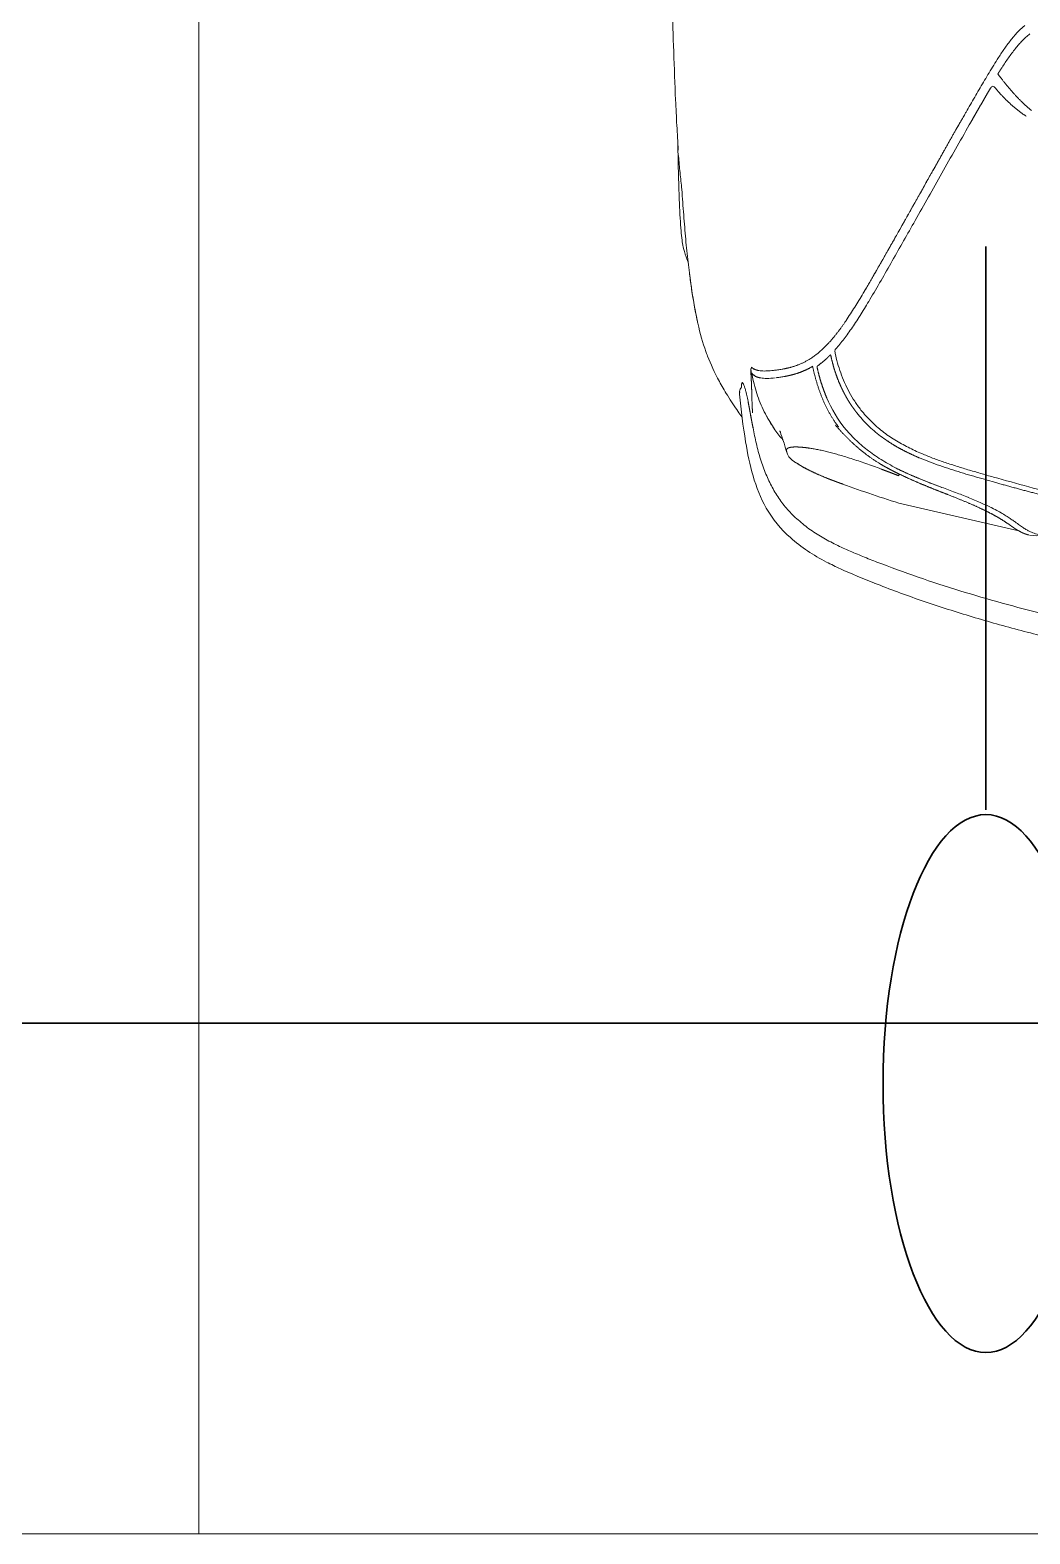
# Model space of a CAD drawing. Extents: x -2012 to 34975, y -1043 to 8321.
# Drawn here: x 32048 to 32130.5, y 362.5 to 486.6 of the extents above; entities that cross this region are included whole.
import ezdxf
from ezdxf.xclip import XClip

# ---------------------------------------------------------------- set-up
doc = ezdxf.new("R2010")
doc.units = 0
doc.header["$LTSCALE"] = 25
doc.header["$XCLIPFRAME"] = 0
doc.layers.get('0').update_dxf_attribs({"color": 9, "lineweight": 9})
for name, color, linetype, lineweight in [('04', 9, 'Continuous', 9), ('06D', 9, 'Continuous', 9), ('E-KABLO', 7, 'Continuous', 30), ('E-LİNYE', 7, 'Continuous', 30)]:
    doc.layers.add(name, color=color, linetype=linetype, lineweight=lineweight)

# ---------------------------------------------------------------- blocks, each defined once
blk = doc.blocks.new('p-araba-polo')
for p, q in [((3.7514, -0.624), (3.7743, -0.5251)), ((3.7299, -0.546), (3.7299, -0.546)), ((3.4392, -0.5659), (3.4392, -0.5659)), ((3.6419, -0.7275), (3.6419, -0.7275)), ((3.4804, -0.8048), (3.4804, -0.8048))]:
    blk.add_line(p, q)
at = {"flags": 128}
for points in [[(3.7308, -0.6835), (3.732, -0.6804), (3.7332, -0.6772), (3.7345, -0.6739)], [(3.6558, -0.7538), (3.6563, -0.7542), (3.6566, -0.7545), (3.6574, -0.7549)], [(3.6574, -0.7549), (3.6583, -0.7553), (3.6593, -0.7556), (3.6605, -0.7556)]]:
    blk.add_lwpolyline(points, dxfattribs=at)
for points, degree, knots in [([(3.8968, 0), (3.8968, -0.0121), (3.8967, -0.0363), (3.8959, -0.0725), (3.8947, -0.1088), (3.893, -0.145), (3.8908, -0.1812), (3.888, -0.2174), (3.8847, -0.2535), (3.8808, -0.2896), (3.8764, -0.3256), (3.8712, -0.3615), (3.8654, -0.3973), (3.8588, -0.4329), (3.8515, -0.4685), (3.8433, -0.5038), (3.8341, -0.5389), (3.824, -0.5737), (3.8128, -0.6082), (3.8043, -0.6309), (3.8001, -0.6422)], 3, [0, 0, 0, 0, 0.055558, 0.111113, 0.166668, 0.222224, 0.277781, 0.333337, 0.388894, 0.44445, 0.500005, 0.55556, 0.611116, 0.666671, 0.722227, 0.777783, 0.833339, 0.888892, 0.944445, 1, 1, 1, 1]), ([(3.8174, -0.6444), (3.8199, -0.638), (3.8249, -0.6251), (3.8318, -0.6056), (3.8384, -0.5859), (3.8446, -0.566), (3.8505, -0.5459), (3.856, -0.5257), (3.8613, -0.5053), (3.8662, -0.4849), (3.8708, -0.4643), (3.8752, -0.4435), (3.8792, -0.4228), (3.883, -0.4019), (3.8866, -0.3809), (3.8899, -0.3599), (3.893, -0.3389), (3.8958, -0.3178), (3.8985, -0.2966), (3.9009, -0.2755), (3.9031, -0.2543), (3.9051, -0.2331), (3.9069, -0.2119), (3.9086, -0.1907), (3.91, -0.1695), (3.9113, -0.1483), (3.9123, -0.1271), (3.9133, -0.1059), (3.914, -0.0847), (3.9146, -0.0635), (3.915, -0.0423), (3.9152, -0.0212), (3.9153, -0.007), (3.9153, 0)], 3, [0, 0, 0, 0, 0.031503, 0.063111, 0.094824, 0.126637, 0.158547, 0.190546, 0.222628, 0.254786, 0.287011, 0.319297, 0.351636, 0.384021, 0.416445, 0.448899, 0.481372, 0.513858, 0.546357, 0.578861, 0.611362, 0.643854, 0.676332, 0.708795, 0.741239, 0.773662, 0.806063, 0.838441, 0.870794, 0.903125, 0.935433, 0.967723, 1, 1, 1, 1]), ([(3.7299, -0.546), (3.7326, -0.5363), (3.7381, -0.5169), (3.7456, -0.4876), (3.7529, -0.4583), (3.7597, -0.4288), (3.7661, -0.3992), (3.7721, -0.3696), (3.7777, -0.3398), (3.7828, -0.31), (3.7875, -0.2801), (3.7918, -0.2501), (3.7957, -0.2201), (3.7992, -0.19), (3.8022, -0.1598), (3.8038, -0.1397), (3.8047, -0.1296)], 3, [0, 0, 0, 0, 0.071461, 0.142913, 0.214376, 0.285822, 0.357282, 0.428734, 0.500167, 0.571583, 0.64299, 0.714393, 0.785796, 0.857198, 0.928599, 1, 1, 1, 1]), ([(3.7735, -0.5185), (3.774, -0.5176), (3.7749, -0.5159), (3.7763, -0.5127), (3.777, -0.5104), (3.7773, -0.5088)], 3, [0, 0, 0, 0, 0.253002, 0.505984, 1, 1, 1, 1]), ([(3.3572, -0.5202), (3.3577, -0.5208), (3.3587, -0.522), (3.3608, -0.5242), (3.3635, -0.5269), (3.367, -0.5299), (3.3705, -0.5327), (3.3741, -0.5354), (3.379, -0.5388), (3.3828, -0.5413), (3.3853, -0.5429)], 3, [0, 0, 0, 0, 0.060335, 0.124578, 0.249278, 0.374233, 0.499321, 0.624409, 0.749543, 1, 1, 1, 1]), ([(3.3918, -0.5389), (3.3904, -0.5381), (3.3878, -0.5363), (3.3839, -0.5336), (3.38, -0.5308), (3.3763, -0.528), (3.3729, -0.5252), (3.3698, -0.5223), (3.3668, -0.5193), (3.365, -0.517), (3.3641, -0.5159)], 3, [0, 0, 0, 0, 0.135189, 0.270177, 0.404927, 0.539624, 0.654876, 0.770059, 0.885089, 1, 1, 1, 1]), ([(3.4273, -0.5145), (3.4262, -0.5159), (3.4239, -0.5188), (3.4208, -0.522), (3.4183, -0.5245), (3.4164, -0.5263), (3.4145, -0.5281), (3.4126, -0.5298), (3.4107, -0.5315), (3.4088, -0.5331), (3.4068, -0.5347), (3.4049, -0.5363), (3.403, -0.5378), (3.4015, -0.539), (3.4005, -0.5397), (3.4, -0.5401), (3.3996, -0.5405), (3.3991, -0.5408), (3.3986, -0.5412), (3.3981, -0.5416), (3.3976, -0.542), (3.3973, -0.5422), (3.3971, -0.5423)], 3, [0, 0, 0, 0, 0.127806, 0.254933, 0.318226, 0.381331, 0.444235, 0.506923, 0.569381, 0.631599, 0.69357, 0.755292, 0.816773, 0.878031, 0.893313, 0.908584, 0.923844, 0.939093, 0.954332, 0.969563, 0.984785, 1, 1, 1, 1]), ([(3.7735, -0.5185), (3.773, -0.5194), (3.7719, -0.5212), (3.7697, -0.5243), (3.7679, -0.5268), (3.767, -0.5281)], 3, [0, 0, 0, 0, 0.333348, 0.666684, 1, 1, 1, 1]), ([(3.767, -0.5281), (3.7664, -0.5289), (3.7652, -0.5307), (3.763, -0.5338), (3.7607, -0.5375), (3.7581, -0.5419), (3.7563, -0.5454), (3.7554, -0.5472)], 3, [0, 0, 0, 0, 0.200624, 0.400934, 0.600937, 0.800584, 1, 1, 1, 1]), ([(3.3853, -0.5429), (3.3873, -0.5442), (3.3915, -0.5467), (3.3997, -0.5518), (3.4101, -0.5579), (3.4204, -0.5638), (3.4274, -0.5679), (3.4315, -0.5702), (3.4335, -0.5714), (3.4347, -0.5721)], 3, [0, 0, 0, 0, 0.124906, 0.24985, 0.49985, 0.749925, 0.874966, 0.92498, 1, 1, 1, 1]), ([(3.403, -0.5378), (3.403, -0.5378), (3.403, -0.5378), (3.403, -0.5378), (3.403, -0.5378), (3.403, -0.5378), (3.403, -0.5378)], 3, [0, 0, 0, 0, 1, 1, 1, 1, 1, 1, 1]), ([(3.403, -0.5378), (3.403, -0.5378), (3.403, -0.5378), (3.403, -0.5378), (3.403, -0.5378), (3.403, -0.5378), (3.403, -0.5378), (3.403, -0.5378), (3.403, -0.5378), (3.403, -0.5378), (3.403, -0.5378), (3.403, -0.5378), (3.403, -0.5378), (3.403, -0.5378), (3.403, -0.5378)], 7, [0, 0, 0, 0, 0, 0, 0, 0, 1, 1, 1, 1, 1, 1, 1, 1, 1, 1, 1, 1, 1, 1, 1]), ([(3.4092, -0.5441), (3.4087, -0.5445), (3.4078, -0.5452), (3.4071, -0.5465), (3.4076, -0.5476), (3.4085, -0.5481), (3.4089, -0.5484)], 3, [0, 0, 0, 0, 0.263807, 0.500052, 0.736261, 1, 1, 1, 1]), ([(3.7106, -0.6052), (3.7118, -0.6022), (3.7143, -0.5961), (3.7176, -0.5868), (3.7208, -0.5771), (3.7239, -0.567), (3.7269, -0.5566), (3.7289, -0.5496), (3.7299, -0.546)], 3, [0, 0, 0, 0, 0.155616, 0.31525, 0.479141, 0.64759, 0.821014, 1, 1, 1, 1]), ([(3.4089, -0.5484), (3.414, -0.5514), (3.4241, -0.5573), (3.4341, -0.563), (3.4392, -0.5659)], 3, [0, 0, 0, 0, 0.499997, 1, 1, 1, 1]), ([(3.7141, -0.6071), (3.7152, -0.6043), (3.7175, -0.5987), (3.7205, -0.5902), (3.7234, -0.5816), (3.7261, -0.573), (3.7287, -0.5643), (3.7312, -0.5556), (3.7328, -0.5498), (3.7337, -0.5469)], 3, [0, 0, 0, 0, 0.14264, 0.285361, 0.428172, 0.571059, 0.714003, 0.856988, 1, 1, 1, 1]), ([(3.4212, -0.5643), (3.4212, -0.5643), (3.4212, -0.5643), (3.4212, -0.5643), (3.4212, -0.5643), (3.4212, -0.5643), (3.4212, -0.5643)], 3, [0, 0, 0, 0, 1, 1, 1, 1, 1, 1, 1]), ([(3.4212, -0.5643), (3.4212, -0.5643), (3.4212, -0.5643), (3.4212, -0.5643), (3.4212, -0.5643), (3.4212, -0.5643), (3.4212, -0.5643)], 3, [0, 0, 0, 0, 1, 1, 1, 1, 1, 1, 1]), ([(3.4392, -0.5659), (3.4459, -0.5697), (3.4593, -0.5774), (3.4791, -0.5886), (3.4988, -0.5997), (3.5116, -0.607), (3.5181, -0.6106)], 3, [0, 0, 0, 0, 0.250005, 0.499995, 0.750003, 1, 1, 1, 1]), ([(3.7468, -0.5666), (3.7461, -0.5684), (3.7447, -0.5719), (3.7426, -0.5774), (3.7405, -0.583), (3.7391, -0.5868), (3.7384, -0.5887)], 3, [0, 0, 0, 0, 0.249816, 0.499724, 0.749781, 1, 1, 1, 1]), ([(3.4347, -0.5721), (3.4414, -0.5759), (3.4547, -0.5834), (3.4744, -0.5945), (3.4939, -0.6055), (3.5066, -0.6127), (3.513, -0.6162)], 3, [0, 0, 0, 0, 0.250088, 0.500081, 0.750046, 1, 1, 1, 1]), ([(3.6746, -0.6553), (3.6762, -0.654), (3.6794, -0.6513), (3.6839, -0.647), (3.6882, -0.6424), (3.6922, -0.6376), (3.6959, -0.6326), (3.6993, -0.6274), (3.7024, -0.622), (3.7054, -0.6165), (3.7081, -0.6109), (3.7098, -0.6071), (3.7106, -0.6052)], 3, [0, 0, 0, 0, 0.099992, 0.199992, 0.299988, 0.399982, 0.499978, 0.599981, 0.699987, 0.79999, 0.899989, 1, 1, 1, 1]), ([(3.513, -0.6162), (3.5186, -0.6194), (3.5299, -0.6257), (3.5464, -0.6351), (3.5626, -0.6443), (3.573, -0.6504), (3.5782, -0.6534)], 3, [0, 0, 0, 0, 0.250068, 0.500042, 0.750043, 1, 1, 1, 1]), ([(3.5181, -0.6106), (3.5237, -0.6138), (3.535, -0.6202), (3.5515, -0.6295), (3.5678, -0.6388), (3.5782, -0.6449), (3.5834, -0.648)], 3, [0, 0, 0, 0, 0.250003, 0.500002, 0.750004, 1, 1, 1, 1]), ([(3.7233, -0.6248), (3.7222, -0.6269), (3.72, -0.6311), (3.7164, -0.6372), (3.7126, -0.6433), (3.7098, -0.6471), (3.7084, -0.649)], 3, [0, 0, 0, 0, 0.250171, 0.500217, 0.75015, 1, 1, 1, 1]), ([(3.6769, -0.6587), (3.6787, -0.6573), (3.6822, -0.6544), (3.6872, -0.6496), (3.6918, -0.6446), (3.6961, -0.6393), (3.6987, -0.6355), (3.7, -0.6336)], 3, [0, 0, 0, 0, 0.199996, 0.399992, 0.599991, 0.799994, 1, 1, 1, 1]), ([(3.7233, -0.6387), (3.7225, -0.6408), (3.7209, -0.645), (3.7187, -0.6513), (3.7166, -0.6574), (3.7147, -0.6635), (3.7135, -0.6673), (3.7129, -0.6693)], 3, [0, 0, 0, 0, 0.200275, 0.400507, 0.60049, 0.800241, 1, 1, 1, 1]), ([(3.7997, -0.6433), (3.7981, -0.6473), (3.7949, -0.6553), (3.7899, -0.6672), (3.7844, -0.6789), (3.7781, -0.6903), (3.7708, -0.7011), (3.765, -0.7075), (3.7621, -0.7107)], 3, [0, 0, 0, 0, 0.166182, 0.332514, 0.49905, 0.665821, 0.832816, 1, 1, 1, 1]), ([(3.7799, -0.7136), (3.7879, -0.7046), (3.7968, -0.6908), (3.8082, -0.6672), (3.8136, -0.654), (3.8172, -0.6448)], 3, [0, 0, 0, 0, 0.458817, 0.622395, 1, 1, 1, 1]), ([(3.5782, -0.6534), (3.5821, -0.6558), (3.5899, -0.6605), (3.5971, -0.6652), (3.6007, -0.6676)], 3, [0, 0, 0, 0, 0.500144, 1, 1, 1, 1]), ([(3.5834, -0.648), (3.5874, -0.6504), (3.5954, -0.6552), (3.6027, -0.66), (3.6063, -0.6624)], 3, [0, 0, 0, 0, 0.500076, 1, 1, 1, 1]), ([(3.6278, -0.6766), (3.6305, -0.676), (3.6359, -0.6747), (3.644, -0.6721), (3.652, -0.6689), (3.6599, -0.6651), (3.6675, -0.6606), (3.6722, -0.6571), (3.6746, -0.6553)], 3, [0, 0, 0, 0, 0.159308, 0.322994, 0.489699, 0.658429, 0.828591, 1, 1, 1, 1]), ([(3.7084, -0.649), (3.7071, -0.6507), (3.7044, -0.6541), (3.7001, -0.6589), (3.6955, -0.6634), (3.6922, -0.6662), (3.6906, -0.6677)], 3, [0, 0, 0, 0, 0.250005, 0.500006, 0.750004, 1, 1, 1, 1]), ([(3.6063, -0.6624), (3.6096, -0.6647), (3.6161, -0.6692), (3.6216, -0.6739), (3.6243, -0.6762)], 3, [0, 0, 0, 0, 0.500136, 1, 1, 1, 1]), ([(3.7129, -0.6693), (3.7124, -0.6709), (3.7114, -0.674), (3.7102, -0.6786), (3.709, -0.6829), (3.708, -0.6871), (3.7072, -0.691), (3.7065, -0.6948), (3.7062, -0.697), (3.706, -0.6982)], 3, [0, 0, 0, 0, 0.143178, 0.285809, 0.428387, 0.571114, 0.714004, 0.856981, 1, 1, 1, 1]), ([(3.6243, -0.6762), (3.6245, -0.6764), (3.6249, -0.6768), (3.6263, -0.6769), (3.6273, -0.6767), (3.6278, -0.6766)], 3, [0, 0, 0, 0, 0.33657, 0.664105, 1, 1, 1, 1]), ([(3.6289, -0.6804), (3.631, -0.6799), (3.6352, -0.679), (3.6415, -0.6772), (3.6476, -0.6751), (3.6516, -0.6734), (3.6536, -0.6726)], 3, [0, 0, 0, 0, 0.250006, 0.500007, 0.750006, 1, 1, 1, 1]), ([(3.6843, -0.6769), (3.685, -0.6764), (3.6864, -0.6754), (3.6877, -0.6744), (3.6884, -0.6739)], 3, [0, 0, 0, 0, 0.500012, 1, 1, 1, 1]), ([(3.7311, -0.6828), (3.7305, -0.6842), (3.7293, -0.687), (3.7276, -0.691), (3.7259, -0.6947), (3.7243, -0.6981), (3.7227, -0.7012), (3.7212, -0.7039), (3.7197, -0.7063), (3.7188, -0.7076), (3.7184, -0.7083)], 3, [0, 0, 0, 0, 0.125001, 0.250002, 0.375002, 0.500002, 0.625002, 0.750002, 0.875001, 1, 1, 1, 1]), ([(3.7349, -0.6727), (3.7343, -0.6745), (3.733, -0.6779), (3.7317, -0.6811), (3.7311, -0.6828)], 3, [0, 0, 0, 0, 0.495547, 1, 1, 1, 1]), ([(3.6381, -0.6911), (3.6372, -0.6899), (3.6354, -0.6874), (3.6331, -0.6849), (3.632, -0.6836)], 3, [0, 0, 0, 0, 0.500029, 1, 1, 1, 1]), ([(3.706, -0.6982), (3.706, -0.6982), (3.706, -0.6982), (3.706, -0.6982), (3.706, -0.6982), (3.706, -0.6982), (3.706, -0.6982)], 3, [0, 0, 0, 0, 1, 1, 1, 1.000001, 1.000001, 1.000001, 1.000001]), ([(3.6479, -0.7254), (3.6478, -0.7244), (3.6475, -0.7224), (3.6472, -0.72), (3.647, -0.7189)], 3, [0, 0, 0, 0, 0.499774, 1, 1, 1, 1]), ([(3.6848, -0.7302), (3.6849, -0.7301), (3.6905, -0.7267), (3.695, -0.7233), (3.6988, -0.7202), (3.6995, -0.7196)], 3, [0, 0, 0, 0, 0.284317, 0.878632, 1, 1, 1, 1]), ([(3.7009, -0.7505), (3.7197, -0.7475), (3.7493, -0.7404), (3.773, -0.7216), (3.7799, -0.7136)], 3, [0, 0, 0, 0, 0.646551, 1, 1, 1, 1]), ([(3.7056, -0.7145), (3.7057, -0.7149), (3.7061, -0.7158), (3.7068, -0.7165), (3.7077, -0.7169), (3.7085, -0.7168), (3.709, -0.7167), (3.7091, -0.7166)], 3, [0, 0, 0, 0, 0.235288, 0.470581, 0.705875, 0.941175, 1, 1, 1, 1]), ([(3.7089, -0.7167), (3.7101, -0.7164), (3.7141, -0.7146), (3.7152, -0.7128), (3.7174, -0.7102)], 3, [0, 0, 0, 0, 0.136101, 1, 1, 1, 1]), ([(3.7621, -0.7107), (3.7607, -0.7121), (3.7579, -0.7149), (3.7533, -0.7188), (3.7485, -0.7224), (3.7436, -0.7257), (3.7384, -0.7286), (3.7331, -0.7313), (3.7294, -0.7329), (3.7276, -0.7337)], 3, [0, 0, 0, 0, 0.142965, 0.285982, 0.428979, 0.571915, 0.714754, 0.857457, 1, 1, 1, 1]), ([(3.6409, -0.7204), (3.6411, -0.7217), (3.6415, -0.7242), (3.6417, -0.7264), (3.6419, -0.7275)], 3, [0, 0, 0, 0, 0.500012, 1, 1, 1, 1]), ([(3.6419, -0.7275), (3.642, -0.7284), (3.6422, -0.7303), (3.6423, -0.7328), (3.6424, -0.7353), (3.6423, -0.7376), (3.6421, -0.739), (3.642, -0.7397)], 3, [0, 0, 0, 0, 0.160277, 0.337825, 0.535128, 0.754926, 1, 1, 1, 1]), ([(3.6431, -0.7458), (3.6458, -0.7452), (3.6511, -0.7441), (3.659, -0.742), (3.6667, -0.7393), (3.6742, -0.7361), (3.6815, -0.7323), (3.6868, -0.729), (3.6897, -0.727), (3.6903, -0.7266)], 3, [0, 0, 0, 0, 0.158644, 0.317513, 0.476648, 0.636014, 0.795575, 0.955312, 1, 1, 1, 1]), ([(3.6481, -0.7379), (3.6483, -0.7365), (3.6487, -0.7335), (3.6482, -0.7285), (3.648, -0.7261)], 3, [0, 0, 0, 0, 0.499729, 1, 1, 1, 1]), ([(3.7312, -0.7322), (3.7312, -0.7322), (3.7312, -0.7322), (3.7312, -0.7322), (3.7312, -0.7322), (3.7312, -0.7322), (3.7312, -0.7322), (3.7312, -0.7322), (3.7312, -0.7322)], 3, [0, 0, 0, 0, 0.25, 0.5, 1, 1, 1, 1, 1, 1, 1]), ([(3.642, -0.7397), (3.6418, -0.7402), (3.6416, -0.7414), (3.6411, -0.7429), (3.6404, -0.7444), (3.6396, -0.7453), (3.6392, -0.7457)], 3, [0, 0, 0, 0, 0.221287, 0.461031, 0.720285, 1, 1, 1, 1]), ([(3.6442, -0.7453), (3.6444, -0.7451), (3.6449, -0.7448), (3.6452, -0.7444), (3.6454, -0.7442)], 3, [0, 0, 0, 0, 0.499449, 1, 1, 1, 1]), ([(3.6454, -0.7442), (3.6457, -0.7438), (3.6464, -0.743), (3.6472, -0.7415), (3.6477, -0.7399), (3.648, -0.7386), (3.6481, -0.7379)], 3, [0, 0, 0, 0, 0.25, 0.5, 0.75, 1, 1, 1, 1]), ([(3.6589, -0.7419), (3.6589, -0.7419), (3.6589, -0.7419), (3.6589, -0.7419), (3.6589, -0.7419), (3.6589, -0.7419), (3.6589, -0.7419)], 3, [0, 0, 0, 0, 1, 1, 1, 1.000001, 1.000001, 1.000001, 1.000001]), ([(3.6634, -0.7404), (3.6634, -0.7404), (3.6634, -0.7404), (3.6634, -0.7404), (3.6634, -0.7404), (3.6634, -0.7404), (3.6634, -0.7404), (3.6634, -0.7404), (3.6634, -0.7404), (3.6634, -0.7404), (3.6634, -0.7404), (3.6634, -0.7404), (3.6634, -0.7404), (3.6634, -0.7404), (3.6634, -0.7404)], 7, [0, 0, 0, 0, 0, 0, 0, 0, 1, 1, 1, 1, 1, 1, 1, 1.000001, 1.000001, 1.000001, 1.000001, 1.000001, 1.000001, 1.000001, 1.000001]), ([(3.6797, -0.7331), (3.6797, -0.7331), (3.6797, -0.7331), (3.6797, -0.7331), (3.6797, -0.7331), (3.6797, -0.7331), (3.6797, -0.7331), (3.6797, -0.7331), (3.6797, -0.7331), (3.6797, -0.7331), (3.6797, -0.7331), (3.6797, -0.7331), (3.6797, -0.7331)], 6, [0, 0, 0, 0, 0, 0, 0, 1, 1, 1, 1, 1, 1, 1, 1, 1, 1, 1, 1, 1]), ([(3.6797, -0.7331), (3.6797, -0.7331), (3.6797, -0.7331), (3.6797, -0.7331), (3.6797, -0.7331), (3.6797, -0.7331), (3.6797, -0.7331), (3.6797, -0.7331), (3.6797, -0.7331), (3.6797, -0.7331), (3.6797, -0.7331), (3.6797, -0.7331), (3.6797, -0.7331)], 6, [0, 0, 0, 0, 0, 0, 0, 1, 1, 1, 1, 1, 1, 1, 1, 1, 1, 1, 1, 1]), ([(3.7276, -0.7337), (3.7256, -0.7345), (3.7215, -0.7361), (3.7152, -0.7382), (3.7088, -0.7401), (3.7024, -0.7417), (3.6959, -0.7431), (3.6916, -0.744), (3.6894, -0.7444)], 3, [0, 0, 0, 0, 0.166659, 0.333321, 0.499987, 0.666656, 0.833327, 1, 1, 1, 1]), ([(3.63, -0.7819), (3.6367, -0.7793), (3.6464, -0.775), (3.6606, -0.7668), (3.6723, -0.7592), (3.6777, -0.7555), (3.6807, -0.7535), (3.6809, -0.7534)], 3, [0, 0, 0, 0, 0.436591, 0.634385, 0.751254, 0.983784, 1, 1, 1, 1]), ([(3.6423, -0.746), (3.6423, -0.746), (3.6424, -0.7459), (3.6429, -0.7458), (3.6431, -0.7458)], 3, [0, 0, 0, 0, 0.500528, 1, 1, 1, 1]), ([(3.6446, -0.7452), (3.6444, -0.7453), (3.6442, -0.7453), (3.6442, -0.7453), (3.6442, -0.7453)], 3, [0, 0, 0, 0, 0.4918, 1, 1, 1, 1]), ([(3.6684, -0.7483), (3.6668, -0.7486), (3.6637, -0.7493), (3.6595, -0.7502), (3.6562, -0.7511), (3.6538, -0.752), (3.6529, -0.7524), (3.6525, -0.7527)], 3, [0, 0, 0, 0, 0.243786, 0.487231, 0.658342, 0.829202, 1, 1, 1, 1]), ([(3.6621, -0.7555), (3.6621, -0.7555), (3.6621, -0.7555), (3.6621, -0.7555), (3.6621, -0.7555), (3.6621, -0.7555), (3.6621, -0.7555), (3.6621, -0.7555), (3.6621, -0.7555), (3.6621, -0.7555), (3.6621, -0.7555)], 5, [0, 0, 0, 0, 0, 0, 1, 1, 1, 1, 1, 1, 1, 1, 1, 1, 1]), ([(3.5624, -0.7968), (3.5668, -0.7962), (3.5918, -0.7928), (3.6137, -0.7881), (3.6286, -0.7825), (3.63, -0.7819)], 3, [0, 0, 0, 0, 0.15043, 0.932957, 1, 1, 1, 1]), ([(3.4924, -0.8031), (3.496, -0.8029), (3.5031, -0.8024), (3.5136, -0.8016), (3.5237, -0.8008), (3.5336, -0.8), (3.5432, -0.799), (3.5524, -0.798), (3.5613, -0.797), (3.5699, -0.7958), (3.5781, -0.7946), (3.5859, -0.7933), (3.5934, -0.7919), (3.5988, -0.7908), (3.6016, -0.7902), (3.6022, -0.7901)], 3, [0, 0, 0, 0, 0.08164, 0.163278, 0.244914, 0.326547, 0.408179, 0.489811, 0.571441, 0.653071, 0.734702, 0.816332, 0.897962, 0.979592, 1, 1, 1, 1]), ([(3.46, -0.8061), (3.4566, -0.8063), (3.4499, -0.8067), (3.4362, -0.8075), (3.4129, -0.8086), (3.3796, -0.8099), (3.339, -0.8111), (3.2984, -0.812), (3.2603, -0.8127), (3.226, -0.8131), (3.193, -0.8134), (3.1656, -0.8135), (3.1487, -0.8134), (3.1435, -0.8134)], 3, [0, 0, 0, 0, 0.03531, 0.070597, 0.141114, 0.269195, 0.390859, 0.518959, 0.640794, 0.737038, 0.833171, 0.948447, 1, 1, 1, 1]), ([(3.4534, -0.8065), (3.4733, -0.8062), (3.5024, -0.8054), (3.5233, -0.8042), (3.533, -0.8032), (3.5394, -0.8022), (3.5462, -0.8005), (3.5507, -0.7987), (3.5521, -0.7981)], 3, [0, 0, 0, 0, 0.418831, 0.714948, 0.835581, 0.907738, 0.972168, 1, 1, 1, 1]), ([(3.4649, -0.8058), (3.4648, -0.8058), (3.4647, -0.8058), (3.4648, -0.8058), (3.4649, -0.8058)], 3, [0, 0, 0, 0, 0.506131, 1, 1, 1, 1]), ([(3.4649, -0.8058), (3.4695, -0.8055), (3.4787, -0.8047), (3.4878, -0.8037), (3.4924, -0.8031)], 3, [0, 0, 0, 0, 0.500005, 1, 1, 1, 1])]:
    blk.add_open_spline(points, degree=degree, knots=knots)
for points, degree in [([(3.7693, -0.4017), (3.7632, -0.431), (3.7565, -0.4602), (3.7494, -0.4892), (3.7418, -0.5181), (3.7337, -0.5469)], 5), ([(3.7778, -0.5161), (3.7787, -0.5118), (3.7785, -0.5089), (3.7779, -0.5057)], 3), ([(3.4092, -0.5441), (3.4141, -0.54), (3.4191, -0.5353), (3.4238, -0.5303), (3.4281, -0.5248), (3.432, -0.5191)], 5), ([(3.7775, -0.5177), (3.7771, -0.5191), (3.7766, -0.5206), (3.776, -0.522), (3.7752, -0.5235), (3.7743, -0.5251)], 5), ([(3.7775, -0.5177), (3.7775, -0.5174), (3.7776, -0.5171), (3.7777, -0.5169)], 3), ([(3.7743, -0.5251), (3.7733, -0.527), (3.772, -0.529), (3.7705, -0.531), (3.7688, -0.5334), (3.7668, -0.5363), (3.7644, -0.5402)], 6), ([(3.7666, -0.5287), (3.7667, -0.5287), (3.7667, -0.5287), (3.7667, -0.5286), (3.7667, -0.5286), (3.7667, -0.5286), (3.7667, -0.5286)], 6), ([(3.7666, -0.5287), (3.7666, -0.5287), (3.7666, -0.5287), (3.7666, -0.5287), (3.7666, -0.5287), (3.7666, -0.5287), (3.7666, -0.5287)], 6), ([(3.3918, -0.5389), (3.3927, -0.5395), (3.3935, -0.5401), (3.3944, -0.5406), (3.3953, -0.5412), (3.3962, -0.5418), (3.3971, -0.5423)], 6), ([(3.3971, -0.5423), (3.3972, -0.5424), (3.3972, -0.5424), (3.3973, -0.5424)], 3), ([(3.3973, -0.5424), (3.3972, -0.5424), (3.3972, -0.5424), (3.3972, -0.5424), (3.3972, -0.5424), (3.3972, -0.5423), (3.3971, -0.5423)], 6), ([(3.7644, -0.5402), (3.7622, -0.5439), (3.7597, -0.5484), (3.7569, -0.5538), (3.7539, -0.5602), (3.7508, -0.5674), (3.7478, -0.5751), (3.7446, -0.5831)], 7), ([(3.4392, -0.5659), (3.4349, -0.5635), (3.4306, -0.561), (3.4262, -0.5585), (3.4219, -0.556), (3.4176, -0.5535), (3.4133, -0.551), (3.4089, -0.5484)], 7), ([(3.7468, -0.5668), (3.7497, -0.5596), (3.7526, -0.5529), (3.7553, -0.5475)], 3), ([(3.7549, -0.5478), (3.755, -0.5478), (3.755, -0.5477), (3.755, -0.5477), (3.755, -0.5477), (3.755, -0.5477), (3.7551, -0.5477)], 6), ([(3.7551, -0.5477), (3.7552, -0.5477), (3.7552, -0.5476), (3.7553, -0.5475), (3.7553, -0.5474), (3.7554, -0.5473), (3.7554, -0.5472)], 6), ([(3.412, -0.559), (3.412, -0.559), (3.412, -0.559), (3.412, -0.559)], 3), ([(3.412, -0.559), (3.412, -0.559), (3.412, -0.559), (3.412, -0.559), (3.412, -0.559), (3.412, -0.559)], 5), ([(3.7464, -0.567), (3.7465, -0.567), (3.7465, -0.567), (3.7465, -0.567), (3.7465, -0.567), (3.7465, -0.567), (3.7466, -0.567)], 6), ([(3.7466, -0.567), (3.7467, -0.5669), (3.7467, -0.5669), (3.7468, -0.5668), (3.7468, -0.5668), (3.7468, -0.5667), (3.7468, -0.5666)], 6), ([(3.513, -0.6162), (3.4939, -0.6055), (3.4745, -0.5946), (3.4547, -0.5835), (3.4347, -0.5721)], 4), ([(3.7446, -0.5831), (3.742, -0.5897), (3.7394, -0.5965), (3.7366, -0.6034), (3.7337, -0.6103), (3.7306, -0.6172), (3.7273, -0.624)], 6), ([(3.4561, -0.5842), (3.4561, -0.5842), (3.4561, -0.5842), (3.4561, -0.5842)], 3), ([(3.4561, -0.5842), (3.4561, -0.5842), (3.4561, -0.5842), (3.4561, -0.5842), (3.4561, -0.5842), (3.4561, -0.5842)], 5), ([(3.7233, -0.6248), (3.7268, -0.6177), (3.73, -0.6105), (3.7329, -0.6032), (3.7357, -0.5959), (3.7384, -0.5887)], 5), ([(3.7382, -0.5889), (3.7383, -0.5889), (3.7384, -0.5889), (3.7384, -0.5889), (3.7384, -0.5888), (3.7384, -0.5888), (3.7384, -0.5887)], 6), ([(3.7141, -0.6071), (3.7117, -0.6126), (3.7092, -0.6181), (3.7064, -0.6235), (3.7034, -0.6286), (3.7, -0.6336)], 5), ([(3.5782, -0.6534), (3.5628, -0.6443), (3.5465, -0.6352), (3.5299, -0.6258), (3.513, -0.6162)], 4), ([(3.7273, -0.624), (3.7257, -0.6274), (3.7239, -0.6308), (3.7222, -0.6341), (3.7203, -0.6374), (3.7183, -0.6407)], 5), ([(3.7289, -0.624), (3.7277, -0.627), (3.7266, -0.63), (3.7255, -0.633), (3.7244, -0.6358), (3.7233, -0.6387)], 5), ([(3.7289, -0.624), (3.7277, -0.627), (3.7266, -0.63), (3.7255, -0.633), (3.7244, -0.6358), (3.7233, -0.6387)], 5), ([(3.7286, -0.624), (3.7282, -0.624), (3.7277, -0.624), (3.7273, -0.624)], 3), ([(3.7286, -0.624), (3.7283, -0.624), (3.7281, -0.624), (3.7278, -0.624), (3.7276, -0.624), (3.7273, -0.624)], 5), ([(3.7289, -0.624), (3.7289, -0.624), (3.7288, -0.624), (3.7288, -0.624), (3.7287, -0.624), (3.7286, -0.624), (3.7286, -0.624)], 6), ([(3.7289, -0.624), (3.7288, -0.624), (3.7287, -0.624), (3.7286, -0.624)], 3), ([(3.7346, -0.6735), (3.7406, -0.6572), (3.7462, -0.6408), (3.7514, -0.624)], 3), ([(3.6871, -0.6763), (3.6934, -0.6709), (3.7003, -0.6645), (3.7071, -0.657), (3.7131, -0.649), (3.7183, -0.6407)], 5), ([(3.7997, -0.6433), (3.7998, -0.6429), (3.7999, -0.6426), (3.8001, -0.6422)], 3), ([(3.8001, -0.6422), (3.7999, -0.6426), (3.7998, -0.6429), (3.7997, -0.6433)], 3), ([(3.8175, -0.6441), (3.8175, -0.6442), (3.8175, -0.6443), (3.8175, -0.6443), (3.8174, -0.6444)], 4), ([(3.8174, -0.6444), (3.8174, -0.6444), (3.8175, -0.6443), (3.8175, -0.6442), (3.8175, -0.6442)], 4), ([(3.708, -0.649), (3.708, -0.649), (3.7081, -0.6491), (3.7081, -0.6491), (3.7082, -0.6491), (3.7082, -0.6491), (3.7082, -0.6491)], 6), ([(3.7082, -0.6491), (3.7083, -0.6492), (3.7084, -0.6492), (3.7084, -0.6492), (3.7084, -0.6491), (3.7084, -0.6491), (3.7084, -0.649)], 6), ([(3.6246, -0.6873), (3.62, -0.6823), (3.6144, -0.6773), (3.6078, -0.6724), (3.6007, -0.6676)], 4), ([(3.6657, -0.6664), (3.6634, -0.6678), (3.661, -0.6691), (3.6586, -0.6703), (3.6561, -0.6715), (3.6536, -0.6726)], 5), ([(3.6642, -0.6837), (3.6737, -0.6797), (3.6827, -0.6743), (3.6906, -0.6678)], 3), ([(3.6769, -0.6587), (3.6748, -0.6604), (3.6726, -0.662), (3.6704, -0.6636), (3.6681, -0.665), (3.6657, -0.6664)], 5), ([(3.6905, -0.6677), (3.6906, -0.6677), (3.6906, -0.6678), (3.6906, -0.6678), (3.6906, -0.6678), (3.6906, -0.6677), (3.6906, -0.6677)], 6), ([(3.7311, -0.6828), (3.732, -0.6804), (3.7329, -0.678), (3.7339, -0.6755), (3.7348, -0.673), (3.7357, -0.6704)], 5), ([(3.6536, -0.6726), (3.6489, -0.6747), (3.644, -0.6765), (3.639, -0.678), (3.634, -0.6793), (3.6289, -0.6804)], 5), ([(3.6289, -0.6804), (3.6292, -0.6807), (3.6295, -0.6811), (3.6299, -0.6814), (3.6302, -0.6817), (3.6305, -0.682)], 5), ([(3.629, -0.6763), (3.629, -0.6763), (3.629, -0.6763), (3.629, -0.6763), (3.629, -0.6763), (3.629, -0.6763), (3.629, -0.6763)], 6), ([(3.629, -0.6763), (3.629, -0.6763), (3.629, -0.6763), (3.629, -0.6763), (3.629, -0.6763), (3.629, -0.6763), (3.629, -0.6763), (3.629, -0.6763)], 7), ([(3.629, -0.6763), (3.629, -0.6763), (3.629, -0.6763), (3.629, -0.6763), (3.629, -0.6763)], 4), ([(3.629, -0.6763), (3.629, -0.6763), (3.629, -0.6763), (3.629, -0.6763), (3.629, -0.6763)], 4), ([(3.6305, -0.682), (3.6308, -0.6823), (3.6311, -0.6827), (3.6314, -0.683), (3.6317, -0.6833), (3.632, -0.6836)], 5), ([(3.6843, -0.6769), (3.676, -0.6824), (3.6671, -0.687), (3.6578, -0.6905), (3.6482, -0.6931), (3.6385, -0.6952)], 5), ([(3.6884, -0.6739), (3.6876, -0.6745), (3.6868, -0.6751), (3.6859, -0.6757), (3.6851, -0.6763), (3.6843, -0.6769)], 5), ([(3.7184, -0.7083), (3.7205, -0.7053), (3.7229, -0.7012), (3.7256, -0.6959), (3.7283, -0.6897), (3.7311, -0.6828)], 5), ([(3.7311, -0.6828), (3.731, -0.683), (3.7309, -0.6833), (3.7307, -0.6836), (3.7306, -0.6839), (3.7305, -0.6842)], 5), ([(3.7311, -0.6828), (3.731, -0.683), (3.7309, -0.6833), (3.7307, -0.6836), (3.7306, -0.6839), (3.7305, -0.6842)], 5), ([(3.6409, -0.7204), (3.6395, -0.7132), (3.6375, -0.7045), (3.6326, -0.6959), (3.6246, -0.6873)], 4), ([(3.632, -0.6836), (3.6327, -0.6844), (3.6334, -0.6851), (3.634, -0.6859), (3.6347, -0.6866), (3.6353, -0.6874)], 5), ([(3.6353, -0.6874), (3.6359, -0.6881), (3.6365, -0.6889), (3.6371, -0.6896), (3.6376, -0.6904), (3.6381, -0.6911)], 5), ([(3.6381, -0.6911), (3.6382, -0.6912), (3.6383, -0.6913), (3.6383, -0.6914), (3.6385, -0.6914), (3.6386, -0.6915), (3.6388, -0.6915)], 6), ([(3.647, -0.7189), (3.6462, -0.7147), (3.6452, -0.7101), (3.6437, -0.7052), (3.6416, -0.7003), (3.6385, -0.6952)], 5), ([(3.6388, -0.6915), (3.639, -0.6915), (3.6392, -0.6915), (3.6394, -0.6915), (3.6396, -0.6914), (3.6399, -0.6914), (3.6402, -0.6913)], 6), ([(3.6401, -0.6913), (3.6401, -0.6913), (3.6401, -0.6914), (3.6402, -0.6914), (3.6402, -0.6914), (3.6402, -0.6914), (3.6402, -0.6913)], 6), ([(3.6402, -0.6913), (3.6451, -0.6902), (3.65, -0.6889), (3.6548, -0.6874), (3.6596, -0.6856), (3.6642, -0.6837)], 5), ([(3.6641, -0.6836), (3.6642, -0.6837), (3.6642, -0.6838), (3.6642, -0.6838), (3.6642, -0.6838), (3.6642, -0.6837), (3.6642, -0.6837)], 6), ([(3.6351, -0.702), (3.6351, -0.702), (3.6351, -0.702), (3.6351, -0.702)], 3), ([(3.706, -0.6982), (3.7053, -0.7028), (3.705, -0.7068), (3.7049, -0.7101), (3.7051, -0.7127), (3.7056, -0.7145)], 5), ([(3.6918, -0.7222), (3.6912, -0.7225), (3.6992, -0.7195), (3.7089, -0.7167)], 3), ([(3.7056, -0.7145), (3.706, -0.7157), (3.7065, -0.7165), (3.7072, -0.7169), (3.708, -0.717), (3.709, -0.7166)], 5), ([(3.7184, -0.7083), (3.7181, -0.7089), (3.7179, -0.7094), (3.7176, -0.7099), (3.7173, -0.7104), (3.7169, -0.7108)], 5), ([(3.7184, -0.7083), (3.7181, -0.7089), (3.7179, -0.7094), (3.7176, -0.7099), (3.7173, -0.7104), (3.7169, -0.7108)], 5), ([(3.681, -0.7324), (3.6807, -0.7326), (3.6804, -0.7328), (3.6801, -0.7329), (3.6797, -0.7331)], 4), ([(3.6871, -0.7287), (3.6865, -0.7291), (3.6859, -0.7295), (3.6853, -0.7299)], 3), ([(3.692, -0.7221), (3.6919, -0.7222), (3.6919, -0.7222), (3.6918, -0.7222)], 3), ([(3.6392, -0.7457), (3.6404, -0.7445), (3.6411, -0.7432), (3.6416, -0.7416), (3.642, -0.7397)], 4), ([(3.6417, -0.7463), (3.6478, -0.746), (3.6532, -0.7455), (3.6589, -0.7454), (3.665, -0.7455), (3.6714, -0.7451), (3.6769, -0.7448)], 6), ([(3.6769, -0.7448), (3.6714, -0.7451), (3.665, -0.7455), (3.6589, -0.7454), (3.6532, -0.7455), (3.6478, -0.746), (3.6417, -0.7463)], 6), ([(3.6442, -0.7453), (3.6445, -0.7451), (3.6448, -0.7449), (3.645, -0.7447), (3.6452, -0.7445), (3.6454, -0.7442)], 5), ([(3.6454, -0.7442), (3.6465, -0.743), (3.6473, -0.7416), (3.6478, -0.74), (3.6481, -0.7379)], 4), ([(3.6684, -0.7483), (3.6754, -0.7469), (3.6824, -0.7458), (3.6894, -0.7444)], 3), ([(3.6894, -0.7444), (3.6864, -0.745), (3.6834, -0.7455), (3.6803, -0.7461), (3.6774, -0.7466), (3.6744, -0.7472), (3.6714, -0.7477), (3.6684, -0.7483)], 7), ([(3.6894, -0.7444), (3.6894, -0.7444), (3.6894, -0.7444), (3.6894, -0.7444), (3.6894, -0.7444), (3.6894, -0.7444), (3.6894, -0.7444)], 6), ([(3.6894, -0.7444), (3.6894, -0.7444), (3.6894, -0.7444), (3.6894, -0.7444), (3.6894, -0.7444), (3.6894, -0.7444), (3.6894, -0.7444)], 6), ([(3.6417, -0.7463), (3.6412, -0.7463), (3.6407, -0.7463), (3.6403, -0.746), (3.64, -0.7457)], 4), ([(3.6417, -0.7463), (3.6412, -0.7463), (3.6407, -0.7463), (3.6403, -0.746), (3.64, -0.7457)], 4), ([(3.6423, -0.746), (3.6422, -0.746), (3.6421, -0.7461), (3.642, -0.7461), (3.6419, -0.7462), (3.6417, -0.7463)], 5), ([(3.6417, -0.7463), (3.6419, -0.7462), (3.6421, -0.7461), (3.6423, -0.746)], 3), ([(3.6441, -0.7453), (3.6442, -0.7453), (3.6443, -0.7453), (3.6443, -0.7453), (3.6444, -0.7453), (3.6445, -0.7453), (3.6446, -0.7452)], 6), ([(3.6446, -0.7452), (3.6445, -0.7453), (3.6444, -0.7453), (3.6444, -0.7453), (3.6443, -0.7453), (3.6442, -0.7453), (3.6441, -0.7453)], 6), ([(3.6446, -0.7452), (3.6444, -0.7453), (3.6443, -0.7453), (3.6442, -0.7453), (3.6442, -0.7453), (3.6442, -0.7453), (3.6442, -0.7453)], 6), ([(3.6525, -0.7527), (3.6519, -0.7531), (3.6517, -0.7534), (3.652, -0.7536), (3.6524, -0.7538), (3.653, -0.7538), (3.6537, -0.7539), (3.6543, -0.7539)], 7), ([(3.6543, -0.7539), (3.6546, -0.7539), (3.6548, -0.7539), (3.655, -0.7539), (3.6553, -0.7539), (3.6555, -0.7539), (3.6557, -0.7539), (3.656, -0.7539)], 7), ([(3.6543, -0.7539), (3.6549, -0.7539), (3.6554, -0.7539), (3.656, -0.7539)], 3), ([(3.6613, -0.7556), (3.661, -0.7556), (3.6607, -0.7557), (3.6604, -0.7557), (3.66, -0.7556), (3.6597, -0.7556)], 5), ([(3.6598, -0.755), (3.6598, -0.7551), (3.6599, -0.7551), (3.6599, -0.7552), (3.66, -0.7552), (3.6601, -0.7553)], 5), ([(3.6606, -0.7556), (3.6608, -0.7556), (3.6612, -0.7556), (3.6617, -0.7556)], 3), ([(3.6613, -0.7556), (3.6615, -0.7556), (3.6616, -0.7556), (3.6618, -0.7556), (3.6619, -0.7556), (3.6621, -0.7555)], 5), ([(3.6621, -0.7555), (3.6618, -0.7556), (3.6616, -0.7556), (3.6613, -0.7556)], 3), ([(3.6616, -0.7556), (3.6747, -0.7543), (3.6879, -0.7526), (3.7009, -0.7505)], 3), ([(3.662, -0.7555), (3.662, -0.7555), (3.662, -0.7555), (3.662, -0.7555), (3.662, -0.7555), (3.6621, -0.7555)], 5), ([(3.6622, -0.7555), (3.6621, -0.7555), (3.6621, -0.7555), (3.6621, -0.7555), (3.6621, -0.7555), (3.6621, -0.7555)], 5), ([(3.6621, -0.7555), (3.6621, -0.7555), (3.6621, -0.7555), (3.6622, -0.7555)], 3), ([(3.6621, -0.7555), (3.6621, -0.7555), (3.6621, -0.7555), (3.6621, -0.7555)], 3), ([(3.6684, -0.7483), (3.6684, -0.7483), (3.6684, -0.7483), (3.6684, -0.7483), (3.6684, -0.7483), (3.6684, -0.7483), (3.6684, -0.7483)], 6), ([(3.4597, -0.8061), (3.4598, -0.8061), (3.4598, -0.8061), (3.4599, -0.8061), (3.4599, -0.8061), (3.46, -0.8061), (3.46, -0.8061)], 6), ([(3.4645, -0.8058), (3.4646, -0.8058), (3.4647, -0.8058), (3.4648, -0.8058), (3.4649, -0.8058)], 4), ([(3.4646, -0.8058), (3.4646, -0.8058), (3.4647, -0.8058), (3.4648, -0.8058), (3.4649, -0.8058)], 4), ([(3.4646, -0.8058), (3.4646, -0.8058), (3.4647, -0.8058), (3.4648, -0.8058), (3.4648, -0.8058), (3.4649, -0.8058), (3.4649, -0.8058)], 6), ([(3.4646, -0.8058), (3.4646, -0.8058), (3.4646, -0.8058), (3.4646, -0.8058)], 3), ([(3.4646, -0.8058), (3.4646, -0.8058), (3.4647, -0.8058), (3.4647, -0.8058), (3.4648, -0.8058), (3.4649, -0.8058), (3.4649, -0.8058)], 6), ([(3.4649, -0.8058), (3.4648, -0.8058), (3.4648, -0.8058), (3.4647, -0.8058), (3.4647, -0.8058), (3.4648, -0.8058), (3.4649, -0.8058)], 6)]:
    blk.add_open_spline(points, degree=degree)

msp = doc.modelspace()

# ---------------------------------------------------------------- linework, layer by layer
at = {"layer": '06D'}
for points in [[(31811.9, 862.5), (32061.9, 862.5), (32061.9, 362.5), (31811.9, 362.5)], [(32061.9, 862.5), (32311.9, 862.5), (32311.9, 362.5), (32061.9, 362.5)]]:
    msp.add_lwpolyline(points, close=True, dxfattribs=at)
at = {"layer": 'E-KABLO', "color": 6}
msp.add_line((32437.2, 404.67), (31628.63, 404.67), dxfattribs=at)
at = {"layer": 'E-LİNYE', "color": 3, "linetype": 'Continuous'}
msp.add_line((32126.86, 422.27), (32126.86, 468.78), dxfattribs=at)
at = {"layer": 'E-LİNYE', "color": 3, "linetype": 'Continuous', "extrusion": (0, 0, -1)}
msp.add_ellipse((32126.86, 399.68), major_axis=(0, 22.2), ratio=0.382407, dxfattribs=at)

# ---------------------------------------------------------------- block references
at = {"layer": '04'}
ref = msp.add_blockref('p-araba-polo', (32182.08, 822.74), dxfattribs=dict(at, xscale=100, yscale=100, zscale=100, rotation=270))
XClip(ref).set_block_clipping_path([(-0.0924763951, -0.9835002962), (4.0650970395, 0.9845199444)])

doc.saveas('drawing.dxf')
